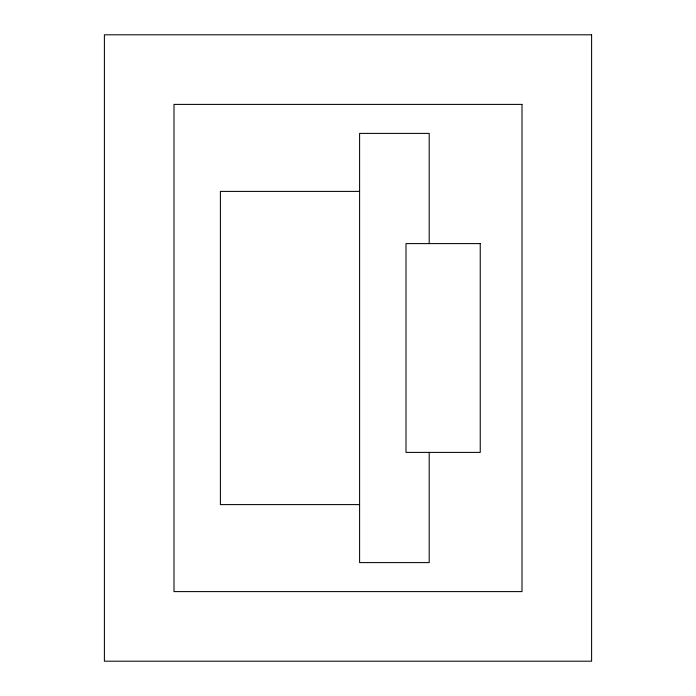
<?xml version="1.0" encoding="UTF-8"?>
<svg xmlns="http://www.w3.org/2000/svg" width="696" height="696" viewBox="0 0 696 696"><rect width="100%" height="100%" fill="white"/><g stroke="black" fill="none" stroke-linecap="round" stroke-linejoin="round"><path stroke-width="1.04" d="M359.597 191.4L220.397 191.4L220.397 504.6L359.597 504.6M429.197 243.6L429.197 133.397L359.597 133.397L359.597 562.603L429.197 562.603L429.197 452.4M591.6 34.8L104.4 34.8L104.4 661.2L591.6 661.2L591.6 34.8M522 104.4L174 104.4L174 591.6L522 591.6L522 104.4M480.24 243.6L406.003 243.6L406.003 452.4L480.24 452.4L480.24 243.6"/></g></svg>
